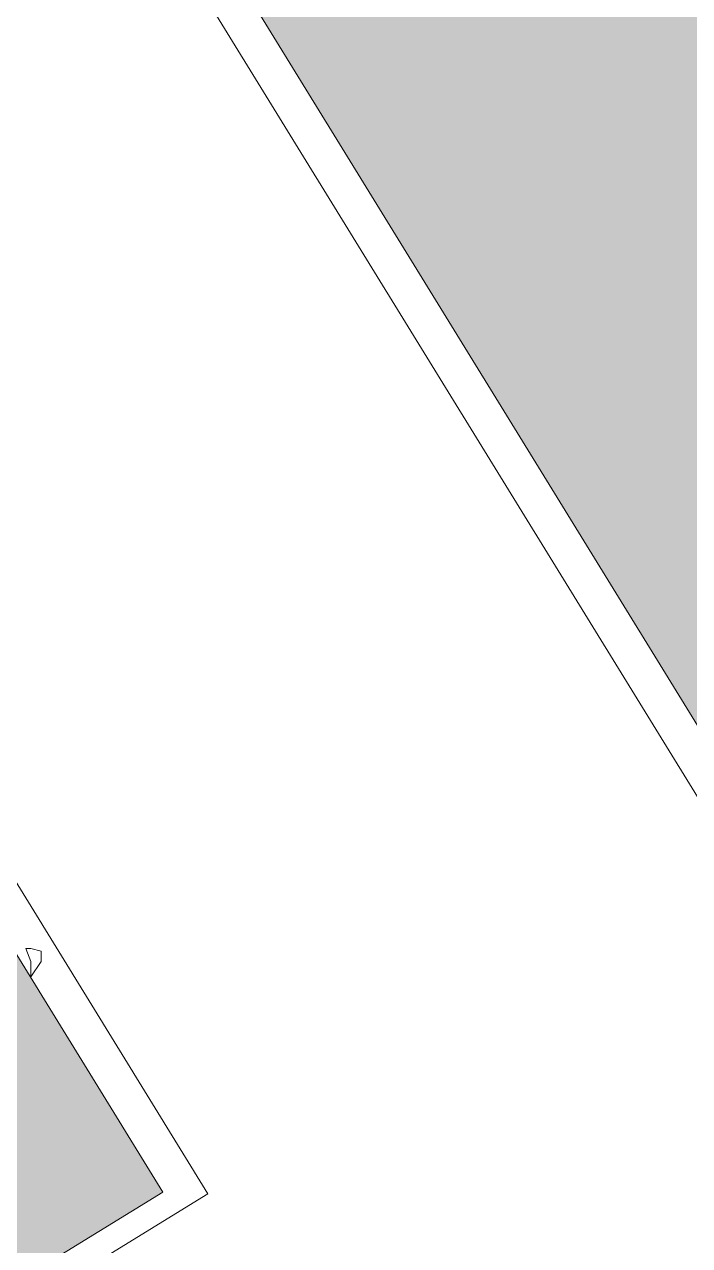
# Model space of a CAD drawing. Header units: metres. Extents: x 12093 to 20303, y 514 to 1412.
# Drawn here: x 19754.909 to 19757.569, y 789.146 to 794.034 of the extents above; entities that cross this region are included whole.
import ezdxf

# ---------------------------------------------------------------- set-up
doc = ezdxf.new("R2010")
doc.units = ezdxf.units.M
for name, color, linetype, lineweight in [('0-JARDI', 72, 'Continuous', 13), ('ARBOLES', 52, 'Continuous', 13), ('AREA VERDE', 62, 'Continuous', 13), ('grass', 64, 'Continuous', 13), ('MANZANAS-ORIGINALES', 147, 'Continuous', 9)]:
    doc.layers.add(name, color=color, linetype=linetype, lineweight=lineweight)

# ---------------------------------------------------------------- blocks, each defined once
blk = doc.blocks.new('ARBUSTO6')
at = {"layer": 'ARBOLES'}
blk.add_lwpolyline([(-1.493, -0.1153), (-1.527, -0.1068), (-1.527, -0.0728), (-1.493, -0.0218), (-1.493, -0.0728), (-1.4759, -0.1153)], close=True, dxfattribs=at)
blk = doc.blocks.new('ARBUST13')
at = {"layer": 'ARBOLES'}
blk.add_blockref('ARBUSTO6', (0, 0.025), dxfattribs=at)

msp = doc.modelspace()

# ---------------------------------------------------------------- hatches: boundary and pattern name
at = {"layer": 'grass'}
h = msp.add_hatch(dxfattribs=at)
h.set_pattern_fill('AR-CONC', color=256, scale=0.004, style=0)
h.set_pattern_definition([(50, (0, 0), (0.728738676, -0.063756342), [0.0762, -0.8382]), (355, (0, 0), (-0.140971304, 0.764226572), [0.06096, -0.67056]), (100.451, (0.0607, -0.0053), (0.587770007, 0.700466751), [0.06476, -0.71236]), (46.1842, (0, 0.2032), (1.084316164, -0.16816931), [0.1143, -1.2573]), (96.6356, (0.0904, 0.1892), (0.94961694, 0.989702224), [0.09714, -1.06854]), (351.184, (0, 0.2032), (0.949618423, 0.98970047), [0.09144, -1.00584]), (21, (0.1016, 0.1524), (0.60645952, -0.409062074), [0.0762, -0.8382]), (326, (0.1016, 0.1524), (0.247208113, 0.736751864), [0.06096, -0.67056]), (71.4514, (0.15214, 0.1183), (0.853665963, 0.32769143), [0.06476, -0.71236]), (37.5, (0, 0), (0.012354413, 0.3382201555), [0, -0.662432, 0, -0.68072, 0, -0.6731]), (7.5, (0, 0), (0.26727865, 0.400722299), [0, -0.388112, 0, -0.647192, 0, -0.25654]), (327.5, (-0.22657, 0), (0.5423623807, -0.022914976), [0, -0.254, 0, -0.79248, 0, -1.05156]), (317.5, (-0.32817, 0), (0.592516726, 0.101705964), [0, -0.3302, 0, -0.526288, 0, -0.74676])])
h.paths.add_polyline_path([(19738.0797, 801.4946), (19737.1146, 801.4946), (19737.1146, 800.8946), (19734.5174, 800.8946), (19734.5174, 801.4946), (19731.818, 801.4946), (19731.818, 800.8946), (19729.2208, 800.8946), (19729.2208, 801.4946), (19727.7, 801.4946), (19727.7024, 779.6173, 0.09976), (19727.925, 778.5134), (19730.96, 782.4283), (19730.4852, 782.7964), (19732.0764, 784.849), (19732.5513, 784.4809), (19736.3699, 789.4067), (19735.8957, 789.7743), (19737.487, 791.8269), (19737.9612, 791.4593), (19741.0763, 795.4776, -0.160595)])
h.paths.add_polyline_path([(19756.8215, 787.1465), (19756.3096, 786.832), (19754.9504, 789.0451), (19755.4617, 789.3592), (19753.0826, 793.2306, -0.045478), (19751.2387, 792.6004, -0.194166), (19743.2892, 793.762), (19740.1741, 789.7437), (19740.6483, 789.3761), (19739.057, 787.3235), (19738.5828, 787.6911), (19734.7642, 782.7654), (19735.239, 782.3973), (19733.6477, 780.3447), (19733.1729, 780.7128), (19730.136, 776.7954, -0.014503), (19751.0691, 774.0359), (19766.2483, 770.7024, 0.063516), (19766.9666, 770.638), (19764.9603, 773.9027), (19764.4484, 773.5883), (19763.0892, 775.8014), (19763.6005, 776.1155), (19760.8909, 780.5246), (19760.379, 780.2102), (19759.0198, 782.4233), (19759.5311, 782.7373)])
h.paths.add_polyline_path([(19769.7097, 801.4946), (19768.1857, 801.4946), (19768.1857, 800.8946), (19765.5886, 800.8946), (19765.5886, 801.4946), (19762.8891, 801.4946), (19762.8891, 800.8946), (19760.292, 800.8946), (19760.292, 801.4946), (19759.3269, 801.4946, -0.188527), (19755.4681, 794.6966), (19757.8473, 790.8252), (19758.3585, 791.1395), (19759.7189, 788.9272), (19759.2071, 788.6125), (19761.9167, 784.2033), (19762.4279, 784.5177), (19763.7883, 782.3053), (19763.2765, 781.9906), (19765.9861, 777.5815), (19766.4973, 777.8958), (19767.8577, 775.6835), (19767.3459, 775.3687), (19769.3522, 772.104, 0.127244), (19769.7097, 773.486)])

# ---------------------------------------------------------------- linework, layer by layer
at = {"layer": 'AREA VERDE'}
for p, q in [((19755.4681, 794.6966), (19757.8473, 790.8252)), ((19753.0826, 793.2306), (19755.4617, 789.3592)), ((19754.9504, 789.0451), (19755.4617, 789.3592))]:
    msp.add_line(p, q, dxfattribs=at)
at = {"layer": 'MANZANAS-ORIGINALES'}
for p, q in [((19755.271, 794.7309), (19757.7719, 790.6614)), ((19753.4552, 792.9109), (19755.6419, 789.3525)), ((19755.0879, 789.0123), (19755.6425, 789.3528))]:
    msp.add_line(p, q, dxfattribs=at)

# ---------------------------------------------------------------- block references
at = {"layer": '0-JARDI', "xscale": 1.213369402146782, "yscale": 1.213369402146782, "zscale": 1.213369402146782, "rotation": 180}
msp.add_blockref('ARBUST13', (19753.123, 790.2252), dxfattribs=at)

doc.saveas('drawing.dxf')
